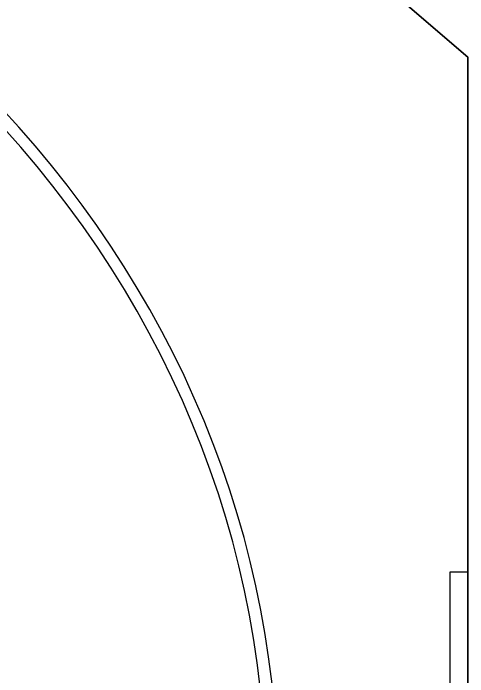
# Model space of a CAD drawing. Header units: millimetres. Extents: x -4172 to 126100, y -2 to 142133.
# Drawn here: x 100783 to 100990.6, y 43769.8 to 44072.5 of the extents above; entities that cross this region are included whole.
import ezdxf

# ---------------------------------------------------------------- set-up
doc = ezdxf.new("R2010")
doc.units = ezdxf.units.MM
doc.header["$LTSCALE"] = 100
doc.layers.add('Visible', color=7, linetype='Continuous', lineweight=25)

msp = doc.modelspace()

# ---------------------------------------------------------------- linework, layer by layer
at = {"layer": 'Visible'}
for p, q in [((100640.64, 44352.58), (100990.64, 44052.58)), ((100990.64, 44052.58), (100640.64, 44352.58)), ((100990.64, 44052.58), (100990.64, 44052.58)), ((100990.64, 44052.58), (100990.64, 43502.58)), ((100990.64, 43817.58), (100990.64, 44052.58)), ((100982.64, 43817.58), (100990.64, 43817.58)), ((100982.64, 43737.58), (100982.64, 43817.58)), ((100990.64, 43737.58), (100990.64, 43817.58))]:
    msp.add_line(p, q, dxfattribs=at)
for major_axis, start_param, end_param in [((531.28, 0), 1.669607, 7.667492), ((525.76, 0), 1.622486, 7.735357)]:
    msp.add_ellipse((100372.63, 43717.58), major_axis=major_axis, ratio=0.906308, start_param=start_param, end_param=end_param, dxfattribs=at)

doc.saveas('drawing.dxf')
